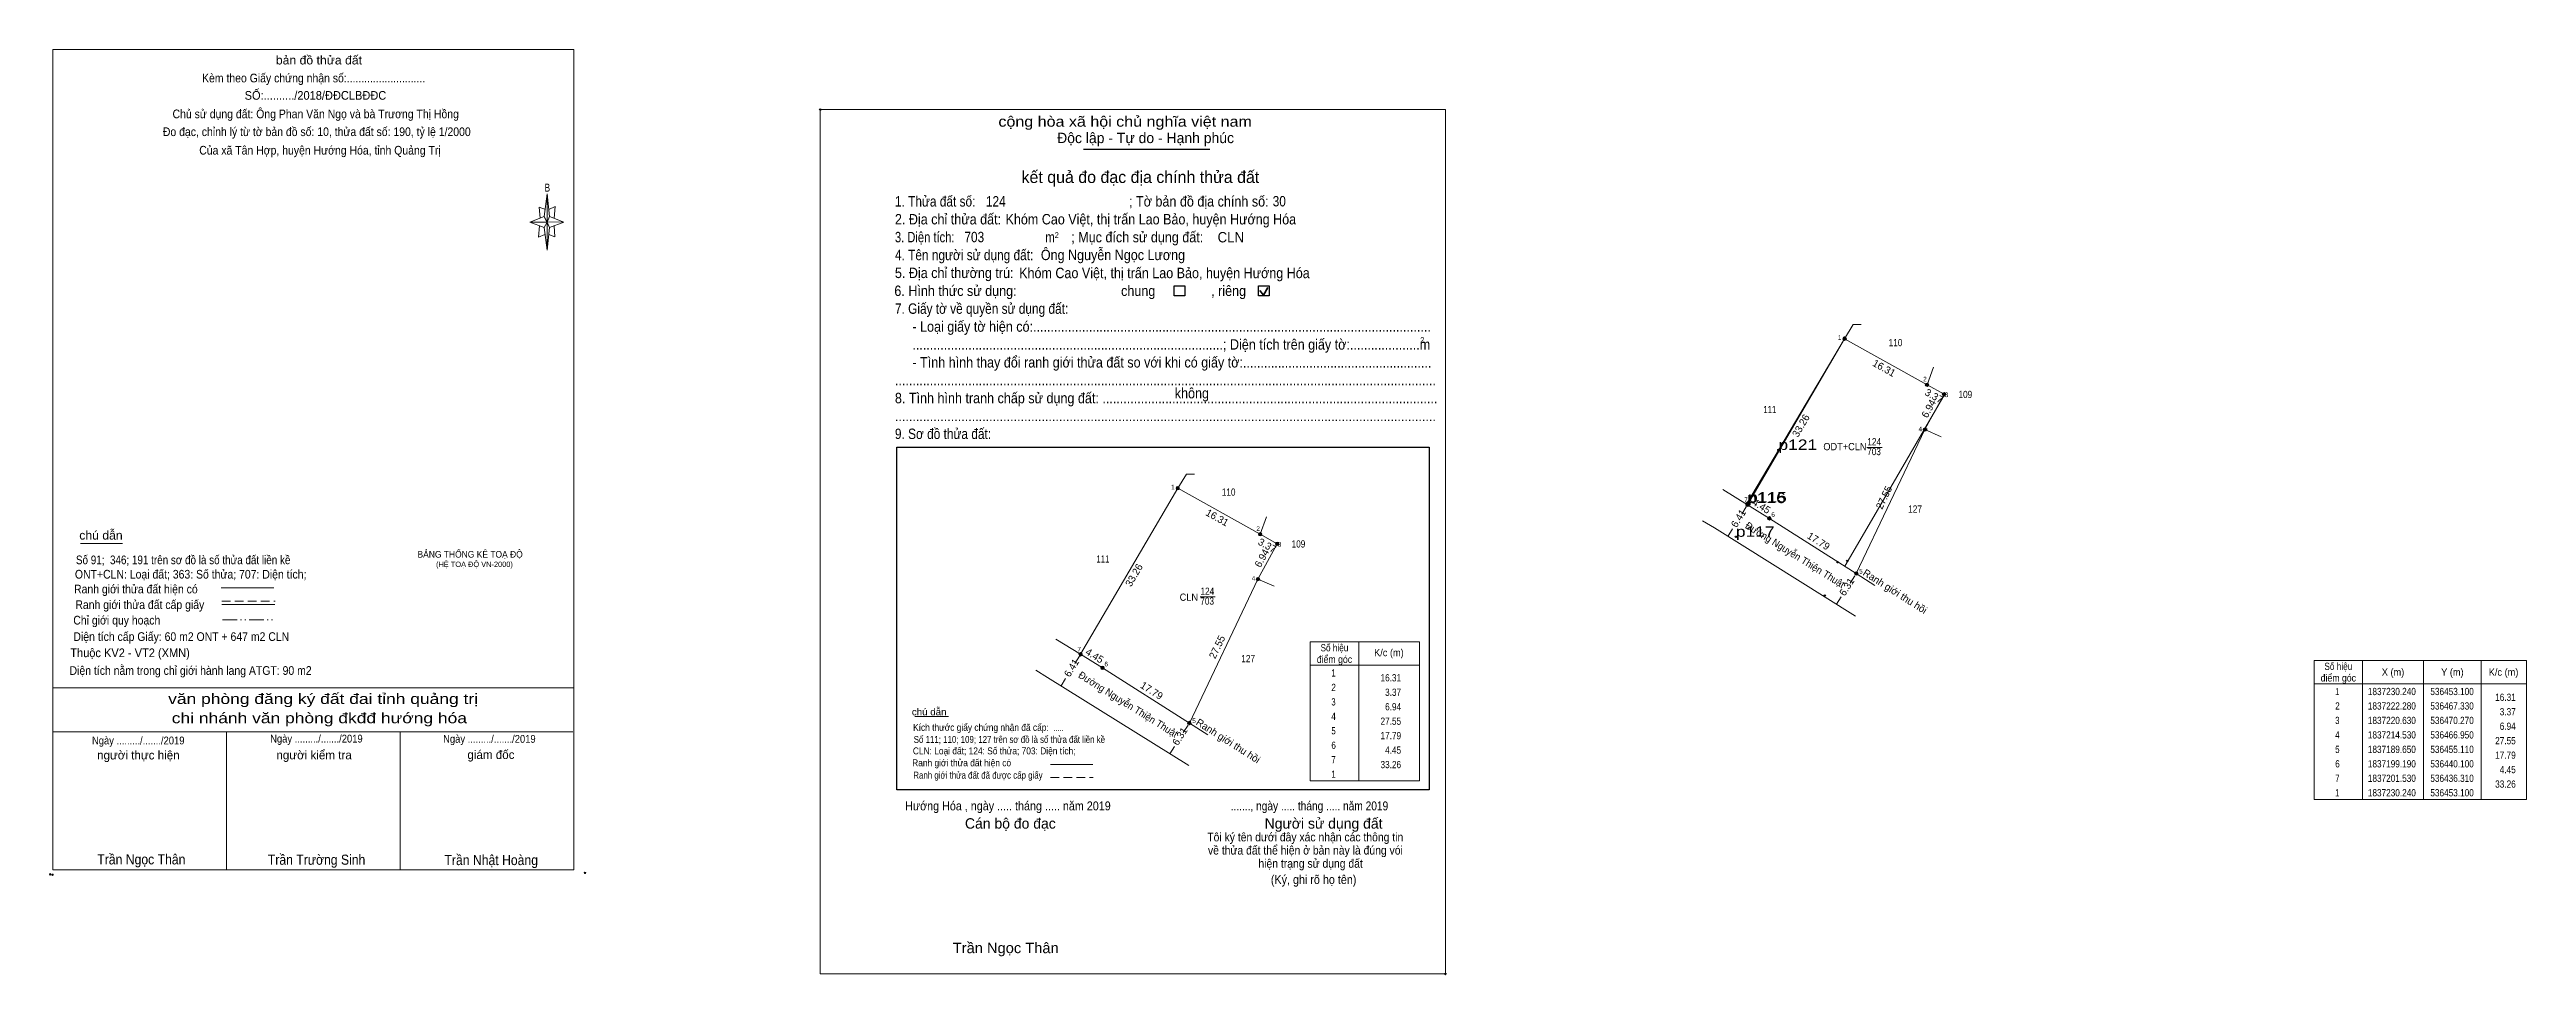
# Model space of a CAD drawing. Header units: metres. Extents: x 536143 to 536571, y 1837120 to 1837280.
import ezdxf
from ezdxf.enums import TextEntityAlignment as Align

# ---------------------------------------------------------------- set-up
doc = ezdxf.new("R2010")
doc.units = ezdxf.units.M
doc.header["$LTSCALE"] = 0.5
doc.header["$PDMODE"] = 32
doc.header["$PDSIZE"] = 0.25
doc.linetypes.add('DASH_DOUBLE_DOT', pattern=[9.2, 5, -1.2, 0.3, -1.2, 0.3, -1.2])
doc.linetypes.add('MEDIUM_DASHED', pattern=[4.5, 3, -1.5])
for name, color, linetype, lineweight in [('1', 7, 'Continuous', 13), ('10', 7, 'Continuous', 13), ('17', 7, 'Continuous', 13), ('2', 7, 'Continuous', 25), ('36', 7, 'Continuous', 13), ('5', 7, 'Continuous', 13), ('6', 7, 'Continuous', 13), ('63', 7, 'Continuous', 13)]:
    doc.layers.add(name, color=color, linetype=linetype, lineweight=lineweight)
doc.layers.add('12', color=7, linetype='Continuous')
doc.layers.add('7', color=7, linetype='Continuous')

msp = doc.modelspace()

# ---------------------------------------------------------------- hatches: boundary and pattern name
at = {"layer": '10'}
for points in [[(536338.2, 1837204.4, 1), (536337.6, 1837204.4, 1)], [(536352.43, 1837196.44, 1), (536351.83, 1837196.44, 1)], [(536355.37, 1837194.79, 1), (536354.77, 1837194.79, 1)], [(536352.05, 1837188.69, 1), (536351.45, 1837188.69, 1)], [(536321.41, 1837175.69, 1), (536320.81, 1837175.69, 1)], [(536325.2, 1837173.35, 1), (536324.6, 1837173.35, 1)], [(536340.21, 1837163.81, 1), (536339.61, 1837163.81, 1)]]:
    msp.add_hatch(color=256, dxfattribs=at).paths.add_polyline_path(points)
at = {"layer": '63'}
for points in [[(536453.4, 1837230.24, 1), (536452.8, 1837230.24, 1)], [(536467.63, 1837222.28, 1), (536467.03, 1837222.28, 1)], [(536470.57, 1837220.63, 1), (536469.97, 1837220.63, 1)], [(536467.25, 1837214.53, 1), (536466.65, 1837214.53, 1)], [(536436.61, 1837201.53, 1), (536436.01, 1837201.53, 1)], [(536440.4, 1837199.19, 1), (536439.8, 1837199.19, 1)], [(536455.41, 1837189.65, 1), (536454.81, 1837189.65, 1)]]:
    msp.add_hatch(color=256, dxfattribs=at).paths.add_polyline_path(points)

# ---------------------------------------------------------------- linework, layer by layer
at = {"layer": '1'}
msp.add_lwpolyline([(536453.1, 1837230.24), (536467.33, 1837222.28), (536470.27, 1837220.63), (536466.95, 1837214.53), (536455.11, 1837189.65), (536440.1, 1837199.19), (536436.31, 1837201.53)], close=True, dxfattribs=at)
at = {"layer": '10'}
for p, q in [((536453.1, 1837230.24), (536454.6, 1837232.67)), ((536453.1, 1837230.24), (536436.14, 1837201.63)), ((536467.33, 1837222.28), (536453.1, 1837230.24)), ((536453.1, 1837230.24), (536467.33, 1837222.28)), ((536468.45, 1837225.31), (536467.33, 1837222.28)), ((536470.27, 1837220.63), (536466.95, 1837214.53)), ((536470.27, 1837220.63), (536467.33, 1837222.28)), ((536466.95, 1837214.53), (536469.77, 1837213.29)), ((536337.9, 1837204.4), (536339.4, 1837206.83)), ((536337.9, 1837204.4), (536321.11, 1837175.69)), ((536352.13, 1837196.44), (536337.9, 1837204.4)), ((536337.9, 1837204.4), (536352.13, 1837196.44)), ((536436.31, 1837201.53), (536432.03, 1837204.17)), ((536353.25, 1837199.47), (536352.13, 1837196.44)), ((536430.59, 1837197.55), (536454.99, 1837182.29)), ((536355.07, 1837194.79), (536351.75, 1837188.69)), ((536355.07, 1837194.79), (536352.13, 1837196.44)), ((536339.91, 1837163.81), (536351.75, 1837188.69)), ((536351.75, 1837188.69), (536354.57, 1837187.45)), ((536458.3, 1837187.61), (536455.11, 1837189.65)), ((536341.76, 1837185.6), (536344.37, 1837185.6)), ((536321.11, 1837175.69), (536316.83, 1837178.33)), ((536315.39, 1837171.71), (536339.79, 1837156.45)), ((536343.1, 1837161.77), (536339.91, 1837163.81))]:
    msp.add_line(p, q, dxfattribs=at)
at = {"layer": '10', "linetype": 'MEDIUM_DASHED'}
for p, q in [((536320.12, 1837174.09), (536321.11, 1837175.69)), ((536317.74, 1837170.24), (536318.67, 1837171.74)), ((536338.86, 1837162.17), (536339.91, 1837163.81)), ((536336.51, 1837158.5), (536337.43, 1837159.94))]:
    msp.add_line(p, q, dxfattribs=at)
at = {"layer": '10'}
for points in [[(536453.1, 1837230.24), (536454.6, 1837232.67), (536455.98, 1837232.68)], [(536337.9, 1837204.4), (536339.4, 1837206.83), (536340.78, 1837206.84)], [(536455.11, 1837189.65), (536440.1, 1837199.19), (536436.31, 1837201.53)], [(536430.59, 1837197.55), (536428.57, 1837198.78), (536430.59, 1837197.55)], [(536339.91, 1837163.81), (536324.9, 1837173.35), (536321.11, 1837175.69)], [(536315.39, 1837171.71), (536313.37, 1837172.94), (536315.39, 1837171.71)]]:
    msp.add_lwpolyline(points, dxfattribs=at)
msp.add_lwpolyline([(536337.9, 1837204.4), (536352.13, 1837196.44), (536355.07, 1837194.79), (536351.75, 1837188.69), (536339.91, 1837163.81), (536324.9, 1837173.35), (536321.11, 1837175.69)], close=True, dxfattribs=at)
for centre in [(536337.9, 1837204.4), (536352.13, 1837196.44), (536355.07, 1837194.79), (536351.75, 1837188.69), (536321.11, 1837175.69), (536324.9, 1837173.35), (536339.91, 1837163.81)]:
    msp.add_circle(centre, 0.3, dxfattribs=at)
at = {"layer": '17'}
for p, q in [((536148.34, 1837194.84), (536155.58, 1837194.84)), ((536292.48, 1837164.96), (536298.28, 1837164.96))]:
    msp.add_line(p, q, dxfattribs=at)
at = {"layer": '2'}
for p, q in [((536321.62, 1837262.99), (536343.46, 1837262.99)), ((536289.37, 1837211.47), (536381.32, 1837211.47)), ((536381.32, 1837211.47), (536381.32, 1837152.29))]:
    msp.add_line(p, q, dxfattribs=at)
at = {"layer": '2', "lineweight": 35}
for p, q in [((536352.08, 1837238.57), (536352.69, 1837237.77)), ((536352.69, 1837237.77), (536353.44, 1837239.11))]:
    msp.add_line(p, q, dxfattribs=at)
at = {"layer": '2', "lineweight": 13}
msp.add_lwpolyline([(536276.13, 1837269.84), (536384.13, 1837269.84), (536384.13, 1837120.45), (536276.13, 1837120.45)], close=True, dxfattribs=at)
at = {"layer": '2'}
for points in [[(536337.25, 1837239.37), (536339.1, 1837239.37), (536339.1, 1837237.64), (536337.25, 1837237.64)], [(536351.84, 1837239.37), (536353.69, 1837239.37), (536353.69, 1837237.64), (536351.84, 1837237.64)]]:
    msp.add_lwpolyline(points, close=True, dxfattribs=at)
msp.add_lwpolyline([(536381.32, 1837152.29), (536289.37, 1837152.29), (536289.37, 1837211.47)], dxfattribs=at)
for p in [(536276.13, 1837269.84), (536384.13, 1837120.45)]:
    msp.add_point(p, dxfattribs=at)
at = {"layer": '36'}
msp.add_lwpolyline([(536453.12, 1837190.92), (536457.73, 1837198.83), (536470.49, 1837220.76)], dxfattribs=at)
at = {"layer": '5'}
for p, q in [((536228.47, 1837251.36), (536228.97, 1837255.26)), ((536228.47, 1837249.46), (536225.97, 1837250.36)), ((536229.37, 1837249.46), (536228.97, 1837245.56)), ((536230.27, 1837247.86), (536229.27, 1837248.26)), ((536229.37, 1837251.36), (536231.87, 1837250.36)), ((536230.17, 1837249.76), (536230.27, 1837247.86)), ((536143.6, 1837169.92), (536233.6, 1837169.92)), ((536143.6, 1837162.32), (536233.4, 1837162.32)), ((536143.6, 1837162.32), (536233.4, 1837162.32)), ((536143.6, 1837162.32), (536233.4, 1837162.32)), ((536173.6, 1837138.42), (536173.6, 1837162.32)), ((536203.6, 1837138.42), (536203.6, 1837162.32))]:
    msp.add_line(p, q, dxfattribs=at)
for points in [[(536143.6, 1837280.22), (536233.6, 1837280.22), (536233.6, 1837138.42), (536143.6, 1837138.42)], [(536228.97, 1837255.26), (536229.37, 1837251.36), (536228.97, 1837250.36)], [(536228.97, 1837250.36), (536225.97, 1837250.36), (536228.47, 1837251.36), (536229.37, 1837249.46), (536231.87, 1837250.36), (536228.97, 1837250.46)], [(536228.97, 1837250.36), (536228.97, 1837245.56), (536228.47, 1837249.46)]]:
    msp.add_lwpolyline(points, close=True, dxfattribs=at)
for points in [[(536228.67, 1837252.56), (536227.57, 1837252.96), (536227.77, 1837251.06)], [(536229.27, 1837252.56), (536230.37, 1837253.06), (536230.17, 1837251.06)], [(536228.97, 1837250.36), (536228.47, 1837251.36), (536225.97, 1837250.36)], [(536227.67, 1837249.76), (536227.47, 1837247.76), (536228.57, 1837248.26)], [(536228.97, 1837250.36), (536229.37, 1837249.46), (536231.87, 1837250.36)], [(536233.6, 1837138.42), (536143.6, 1837138.42), (536143.6, 1837162.32)]]:
    msp.add_lwpolyline(points, dxfattribs=at)
for p in [(536143.13, 1837137.66), (536143.53, 1837137.58)]:
    msp.add_point(p, dxfattribs=at)
at = {"layer": '6'}
for p, q in [((536172.63, 1837187.2), (536181.77, 1837187.2)), ((536172.77, 1837184.28), (536181.91, 1837184.28)), ((536315.93, 1837156.64), (536323.24, 1837156.64))]:
    msp.add_line(p, q, dxfattribs=at)
at = {"layer": '6', "linetype": 'MEDIUM_DASHED'}
for p, q in [((536172.77, 1837184.9), (536181.97, 1837184.9)), ((536315.92, 1837154.38), (536323.28, 1837154.38))]:
    msp.add_line(p, q, dxfattribs=at)
at = {"layer": '6'}
msp.add_point((536235.5, 1837137.92), dxfattribs=at)
at = {"layer": '63'}
for p, q in [((536455.11, 1837189.65), (536466.95, 1837214.53)), ((536456.96, 1837211.44), (536459.57, 1837211.44)), ((536369.17, 1837177.82), (536369.17, 1837153.82)), ((536379.67, 1837177.82), (536379.67, 1837153.82)), ((536360.77, 1837173.82), (536379.67, 1837173.82)), ((536542.58, 1837174.61), (536542.58, 1837150.61)), ((536553.08, 1837174.61), (536553.08, 1837150.61)), ((536563.08, 1837174.61), (536563.08, 1837150.61)), ((536534.18, 1837170.61), (536570.88, 1837170.61))]:
    msp.add_line(p, q, dxfattribs=at)
at = {"layer": '63', "linetype": 'MEDIUM_DASHED'}
for p, q in [((536435.32, 1837199.93), (536436.31, 1837201.53)), ((536432.94, 1837196.08), (536433.87, 1837197.58)), ((536454.06, 1837188.01), (536455.11, 1837189.65)), ((536451.71, 1837184.34), (536452.63, 1837185.78))]:
    msp.add_line(p, q, dxfattribs=at)
at = {"layer": '63', "linetype": 'DASH_DOUBLE_DOT'}
msp.add_line((536172.9, 1837181.64), (536182.1, 1837181.64), dxfattribs=at)
at = {"layer": '63'}
msp.add_lwpolyline([(536379.67, 1837153.82), (536360.77, 1837153.82), (536360.77, 1837177.82), (536379.67, 1837177.82)], dxfattribs=at)
msp.add_lwpolyline([(536534.18, 1837174.61), (536570.88, 1837174.61), (536570.88, 1837150.61), (536534.18, 1837150.61)], close=True, dxfattribs=at)
for centre in [(536453.1, 1837230.24), (536467.33, 1837222.28), (536470.27, 1837220.63), (536466.95, 1837214.53), (536436.31, 1837201.53), (536440.1, 1837199.19), (536455.11, 1837189.65)]:
    msp.add_circle(centre, 0.3, dxfattribs=at)
at = {"layer": '7'}
for p in [(536453.05, 1837230.41), (536470.34, 1837220.76), (536467.15, 1837214.61), (536441.66, 1837211.02), (536436.25, 1837201.82), (536436.41, 1837201.96), (536434.31, 1837196), (536451.88, 1837191.6), (536453.54, 1837191.83), (536449.65, 1837185.84)]:
    msp.add_point(p, dxfattribs=at)

# ---------------------------------------------------------------- texts
at = {"layer": '1'}
for s, height, width, p in [('BẢNG THỐNG KÊ TOẠ ĐỘ ', 1.15, 0.95, (536206.57, 1837192.4)), ('(HỆ TOẠ ĐỘ VN-2000)', 0.93, 0.9, (536209.77, 1837190.78))]:
    msp.add_text(s, height=height, dxfattribs=dict(at, width=width)).set_placement(p)
at = {"layer": '10'}
for s, width, p in [(' 1', 0.9, (536337.35, 1837204.19)), (' 2', 0.9, (536352.09, 1837197.02)), (' 3', 0.95, (536355.8, 1837194.3)), (' 4', 0.95, (536351.29, 1837188.4)), (' 7', 0.9, (536321.17, 1837176.16)), (' 6', 0.9, (536325.85, 1837173.61)), (' 5', 0.9, (536341.02, 1837163.8))]:
    msp.add_text(s, height=0.8, dxfattribs=dict(at, width=width)).set_placement(p, align=Align.RIGHT)
for s, width, p in [('110', 0.85, (536346.69, 1837203.1)), ('111', 0.8, (536324.98, 1837191.54)), ('109', 0.85, (536358.75, 1837194.14)), ('CLN', 0.95, (536339.815, 1837184.94)), ('703', 0.85, (536342.975, 1837184.27)), ('124', 0.85, (536343.01, 1837185.97)), ('127', 0.85, (536350.065, 1837174.33))]:
    msp.add_text(s, height=1.25, dxfattribs=dict(at, width=width)).set_placement(p, align=Align.CENTER)
for s, rotation, p in [('16.31', 330.778, (536344.4099, 1837198.7764)), ('6.94', 61.442, (536352.9634, 1837192.0112)), ('3.37', 330.698, (536353.0391, 1837193.953)), ('33.26', 59.68, (536330.8792, 1837189.0595)), ('4.45', 328.308, (536323.2017, 1837174.9229)), ('27.55', 64.551, (536345.2554, 1837176.6815)), ('6.41', 58.269, (536320.0836, 1837173.0213)), ('17.79', 327.561, (536333.0598, 1837168.888)), ('6.31', 57.369, (536338.7835, 1837161.178)), ('Ranh giới thu hồi', 327.401, (536346.2683, 1837160.1941))]:
    msp.add_text(s, height=1.25, rotation=rotation, dxfattribs=at).set_placement(p, align=Align.CENTER)
at = {"layer": '10', "width": 0.95}
msp.add_text('Đường Nguyễn Thiện Thuật', height=1.25, rotation=327.978, dxfattribs=at).set_placement((536329.0036, 1837166.5032), align=Align.CENTER)
at = {"layer": '12', "width": 1.25}
for s, p in [('p121', (536441.66, 1837211.02)), ('p116', (536436.25, 1837201.82)), ('p115', (536436.41, 1837201.96)), ('p117', (536434.31, 1837196))]:
    msp.add_text(s, height=1.8, dxfattribs=at).set_placement(p)
at = {"layer": '2'}
for s, height, width, p in [('cộng hòa xã hội chủ nghĩa việt nam', 1.803, 1.15, (536306.92, 1837266.88)), ('1. Thửa đất số:', 1.803, 0.85, (536289.04, 1837253.08)), ('124', 1.8, 0.85, (536304.76, 1837253.08)), ('; Tờ bản đồ địa chính số:', 1.803, 0.9, (536329.49, 1837253.08)), ('30', 1.8, 0.85, (536354.3, 1837253.1)), ('3. Diện tích:', 1.803, 0.8, (536289.04, 1837246.9)), ('2. Địa chỉ thửa đất:', 1.803, 0.9, (536289.04, 1837249.99)), ('703', 1.8, 0.85, (536301.04, 1837246.91)), ('Khóm Cao Việt, thị trấn Lao Bảo, huyện Hướng Hóa', 1.8, 0.9, (536308.15, 1837249.99)), ('m', 1.803, 0.8, (536315.03, 1837246.9)), ('2', 1.03, 0.8, (536316.65, 1837247.62)), ('; Mục đích sử dụng đất:', 1.803, 0.9, (536319.5, 1837246.9)), ('CLN', 1.8, 0.95, (536344.78, 1837246.88)), ('4. Tên người sử dụng đất:', 1.803, 0.85, (536289.04, 1837243.81)), ('Ông Nguyễn Ngọc Lương', 1.8, 0.9, (536314.25, 1837243.82)), ('5. Địa chỉ thường trú:', 1.803, 0.9, (536289.04, 1837240.72)), ('Khóm Cao Việt, thị trấn Lao Bảo, huyện Hướng Hóa', 1.8, 0.9, (536310.5, 1837240.7)), ('6. Hình thức sử dụng:', 1.803, 0.9, (536288.94, 1837237.62)), ('7. Giấy tờ về quyền sử dụng đất:', 1.803, 0.85, (536289.04, 1837234.54)), ('chung                , riêng', 1.803, 0.9, (536328.11, 1837237.62)), ('     - Loại giấy tờ hiện có:..................................................................................................................', 1.803, 0.9, (536289.04, 1837231.44)), ('     - Tình hình thay đổi ranh giới thửa đất so với khi có giấy tờ:......................................................', 1.803, 0.9, (536289.04, 1837225.26)), ('     .........................................................................................; Diện tích trên giấy tờ:....................m', 1.803, 0.9, (536289.04, 1837228.35)), ('2', 1.03, 0.8, (536379.8, 1837229.49)), ('8. Tình hình tranh chấp sử dụng đất: ................................................................................................', 1.803, 0.9, (536289.04, 1837219.08)), ('...........................................................................................................................................................', 1.803, 0.9, (536289.04, 1837222.17)), ('không', 1.803, 0.9, (536337.38, 1837219.93)), ('9. Sơ đồ thửa đất:', 1.803, 0.85, (536289.04, 1837212.9)), ('...........................................................................................................................................................', 1.803, 0.9, (536289.04, 1837215.99)), ('Hướng Hóa , ngày ..... tháng ..... năm 2019', 1.544, 0.9, (536290.8, 1837148.72)), ('......., ngày ..... tháng ..... năm 2019', 1.544, 0.85, (536347.04, 1837148.72)), ('(Ký, ghi rõ họ tên)', 1.545, 0.9, (536353.98, 1837135.99)), ('Trần Ngọc Thân', 1.804, 1.05, (536299.03, 1837124.04))]:
    msp.add_text(s, height=height, dxfattribs=dict(at, width=width)).set_placement(p)
for s, p in [('Độc lập - Tự do - Hạnh phúc', (536317.06, 1837264.04)), ('Cán bộ đo đạc', (536301.14, 1837145.56)), ('Người sử dụng đất', (536352.91, 1837145.56))]:
    msp.add_text(s, height=1.803, dxfattribs=at).set_placement(p)
for s, height, p in [('kết quả đo đạc địa chính thửa đất', 2.061, (536331.445, 1837257.15)), ('.', 0.5152, (536384.1249, 1837120.18))]:
    msp.add_text(s, height=height, dxfattribs=at).set_placement(p, align=Align.CENTER)
for s, height, width, p in [('.....', 1, 0.95, (536317.325, 1837162.43)), ('Tôi ký tên dưới đây xác nhận các thông tin', 1.489, 0.9, (536359.925, 1837143.36)), ('về thửa đất thể hiện ở bản này là đúng vói', 1.489, 0.9, (536359.95, 1837141.08)), ('hiện trạng sử dụng đất', 1.489, 0.9, (536360.85, 1837138.8))]:
    msp.add_text(s, height=height, dxfattribs=dict(at, width=width)).set_placement(p, align=Align.CENTER)
at = {"layer": '5'}
for s, height, width, p in [('bản đồ thửa đất', 1.5, 1.05, (536189.54, 1837277.64)), ('Kèm theo Giấy chứng nhận số:...........................', 1.5, 0.9, (536188.62, 1837274.54)), ('Chủ sử dụng đất: Ông Phan Văn Ngọ và bà Trương Thị Hồng', 1.5, 0.9, (536188.985, 1837268.34)), ('SỐ:........../2018/ĐĐCLBĐĐC', 1.5, 0.95, (536188.94, 1837271.54)), ('Đo đạc, chỉnh lý từ tờ bản đồ số: 10, thửa đất số: 190, tỷ lệ 1/2000 ', 1.5, 0.9, (536189.42, 1837265.26)), ('Của xã Tân Hợp, huyện Hướng Hóa, tỉnh Quảng Trị', 1.5, 0.9, (536189.72, 1837262.06)), ('B', 1.378, 0.75, (536229.005, 1837255.66)), ('văn phòng đăng ký đất đai tỉnh quảng trị', 1.8, 1.25, (536190.26, 1837167.1)), ('chi nhánh văn phòng đkđđ hướng hóa', 1.8, 1.25, (536189.615, 1837163.78)), ('Ngày ........./......./2019', 1.35, 0.9, (536158.325, 1837160.12)), ('Ngày ........./......./2019', 1.35, 0.9, (536189.105, 1837160.44)), ('Ngày ........./......./2019', 1.35, 0.9, (536218.985, 1837160.4)), ('Trần Ngọc Thân', 1.75, 0.9, (536158.865, 1837139.38)), ('Trần Trường Sinh', 1.75, 0.9, (536189.14, 1837139.32)), ('Trần Nhật Hoàng', 1.75, 0.9, (536219.305, 1837139.26))]:
    msp.add_text(s, height=height, dxfattribs=dict(at, width=width)).set_placement(p, align=Align.CENTER)
for s, p in [('người thực hiện', (536158.35, 1837157.52)), ('người kiểm tra', (536188.705, 1837157.54)), ('giám đốc', (536219.255, 1837157.6))]:
    msp.add_text(s, height=1.5, dxfattribs=at).set_placement(p, align=Align.CENTER)
at = {"layer": '6'}
for s, height, width, p in [('chú dẫn', 1.5, 1.05, (536148.14, 1837195.52)), ('Số 91;  346; 191 trên sơ đồ là số thửa đất liền kề', 1.5, 0.85, (536147.57, 1837191.26)), ('ONT+CLN: Loại đất; 363: Số thửa; 707: Diện tích;', 1.5, 0.9, (536147.39, 1837188.78)), ('Ranh giới thửa đất hiện có ', 1.5, 0.9, (536147.24, 1837186.22)), ('Ranh giới thửa đất cấp giấy', 1.5, 0.9, (536147.47, 1837183.52)), ('Chỉ giới quy hoạch', 1.5, 0.9, (536147.11, 1837180.84)), ('Thuộc KV2 - VT2 (XMN)', 1.5, 0.95, (536146.59, 1837175.2)), ('Diện tích cấp Giấy: 60 m2 ONT + 647 m2 CLN', 1.5, 0.9, (536147.13, 1837178)), ('Diện tích nằm trong chỉ giới hành lang ATGT: 90 m2', 1.5, 0.9, (536146.46, 1837172.14)), ('chú dẫn', 1.2, 1.05, (536291.96, 1837165.14)), ('Kích thước giấy chứng nhận đã cấp:', 1.2, 0.9, (536292.18, 1837162.46)), ('CLN: Loại đất; 124: Số thửa; 703: Diện tích;', 1.2, 0.9, (536292.14, 1837158.4)), ('Số 111; 110; 109; 127 trên sơ đồ là số thửa đất liền kề', 1.2, 0.85, (536292.29, 1837160.38)), ('Ranh giới thửa đất hiện có ', 1.2, 0.9, (536292.02, 1837156.34)), ('Ranh giới thửa đất đã được cấp giấy', 1.2, 0.85, (536292.21, 1837154.2))]:
    msp.add_text(s, height=height, dxfattribs=dict(at, width=width)).set_placement(p)
at = {"layer": '63'}
for s, height, width, p in [(' 1', 0.8, 0.9, (536452.55, 1837230.03)), (' 2', 0.8, 0.9, (536467.29, 1837222.86)), (' 3', 0.8, 0.95, (536471, 1837220.14)), (' 4', 0.8, 0.95, (536466.49, 1837214.24)), (' 7', 0.8, 0.9, (536436.37, 1837202)), (' 6', 0.8, 0.9, (536441.05, 1837199.45)), (' 5', 0.8, 0.9, (536456.22, 1837189.64)), ('16.31', 1.25, 0.85, (536376.48, 1837171.01)), ('3.37', 1.25, 0.85, (536376.48, 1837168.51)), ('6.94', 1.25, 0.85, (536376.48, 1837166.01)), ('16.31', 1.25, 0.85, (536569.03, 1837167.64)), ('27.55', 1.25, 0.85, (536376.48, 1837163.51)), ('3.37', 1.25, 0.85, (536569.03, 1837165.14)), ('6.94', 1.25, 0.85, (536569.03, 1837162.64)), ('17.79', 1.25, 0.85, (536376.48, 1837161.01)), ('4.45', 1.25, 0.85, (536376.48, 1837158.51)), ('27.55', 1.25, 0.85, (536569.03, 1837160.14)), ('17.79', 1.25, 0.85, (536569.03, 1837157.64)), ('33.26', 1.25, 0.85, (536376.48, 1837156.01)), ('4.45', 1.25, 0.85, (536569.03, 1837155.14)), ('33.26', 1.25, 0.85, (536569.03, 1837152.64))]:
    msp.add_text(s, height=height, dxfattribs=dict(at, width=width)).set_placement(p, align=Align.RIGHT)
for s, width, p in [('110', 0.85, (536461.89, 1837228.94)), ('111', 0.8, (536440.18, 1837217.38)), ('109', 0.85, (536473.95, 1837219.98)), ('ODT+CLN', 0.95, (536453.15, 1837210.96)), ('703', 0.85, (536458.175, 1837210.11)), ('124', 0.85, (536458.21, 1837211.81)), ('127', 0.85, (536465.265, 1837200.17)), ('điểm góc', 0.9, (536364.97, 1837174.2)), ('Số hiệu', 0.85, (536364.97, 1837176.2)), ('K/c (m)', 0.95, (536374.375, 1837175.36)), (' 1', 0.75, (536364.62, 1837171.85)), ('điểm góc', 0.9, (536538.38, 1837170.99)), ('Số hiệu', 0.85, (536538.38, 1837172.99)), ('X (m)', 0.95, (536547.83, 1837171.99)), ('Y (m)', 0.95, (536558.085, 1837171.99)), ('K/c (m)', 0.95, (536566.925, 1837171.99)), (' 3', 0.8, (536364.615, 1837166.85)), (' 2', 0.85, (536364.625, 1837169.35)), (' 2', 0.85, (536538.035, 1837166.14)), (' 1', 0.75, (536538.03, 1837168.64)), ('1837230.240', 0.85, (536547.63, 1837168.64)), ('1837222.280', 0.85, (536547.63, 1837166.14)), ('536453.100', 0.85, (536558.03, 1837168.64)), ('536467.330', 0.85, (536558.03, 1837166.14)), (' 4', 0.85, (536364.62, 1837164.35)), (' 5', 0.8, (536364.625, 1837161.85)), (' 3', 0.8, (536538.025, 1837163.64)), ('1837220.630', 0.85, (536547.63, 1837163.64)), ('536470.270', 0.85, (536558.03, 1837163.64)), (' 6', 0.85, (536364.625, 1837159.35)), (' 4', 0.85, (536538.03, 1837161.14)), (' 5', 0.8, (536538.035, 1837158.64)), ('1837214.530', 0.85, (536547.63, 1837161.14)), ('1837189.650', 0.85, (536547.63, 1837158.64)), ('536466.950', 0.85, (536558.03, 1837161.14)), ('536455.110', 0.85, (536558.03, 1837158.64)), (' 7', 0.8, (536364.625, 1837156.85)), (' 1', 0.75, (536364.62, 1837154.35)), (' 6', 0.85, (536538.035, 1837156.14)), (' 7', 0.8, (536538.035, 1837153.64)), ('1837199.190', 0.85, (536547.63, 1837156.14)), ('1837201.530', 0.85, (536547.63, 1837153.64)), ('536440.100', 0.85, (536558.03, 1837156.14)), ('536436.310', 0.85, (536558.03, 1837153.64)), (' 1', 0.75, (536538.03, 1837151.14)), ('1837230.240', 0.85, (536547.63, 1837151.14)), ('536453.100', 0.85, (536558.03, 1837151.14))]:
    msp.add_text(s, height=1.25, dxfattribs=dict(at, width=width)).set_placement(p, align=Align.CENTER)
for s, rotation, p in [('16.31', 330.778, (536459.6099, 1837224.6164)), ('6.94', 61.442, (536468.1634, 1837217.8512)), ('3.37', 330.698, (536468.2391, 1837219.793)), ('33.26', 59.68, (536446.0792, 1837214.8995)), ('4.45', 328.308, (536438.4017, 1837200.7629)), ('27.55', 64.551, (536460.4554, 1837202.5214)), ('6.41', 58.269, (536435.2836, 1837198.8613)), ('17.79', 327.561, (536448.2598, 1837194.728)), ('6.31', 57.369, (536453.9835, 1837187.018)), ('Ranh giới thu hồi', 327.401, (536461.4683, 1837186.0341))]:
    msp.add_text(s, height=1.25, rotation=rotation, dxfattribs=at).set_placement(p, align=Align.CENTER)
at = {"layer": '63', "width": 0.95}
msp.add_text('Đường Nguyễn Thiện Thuật', height=1.25, rotation=327.978, dxfattribs=at).set_placement((536444.2036, 1837192.3432), align=Align.CENTER)

doc.saveas('drawing.dxf')
